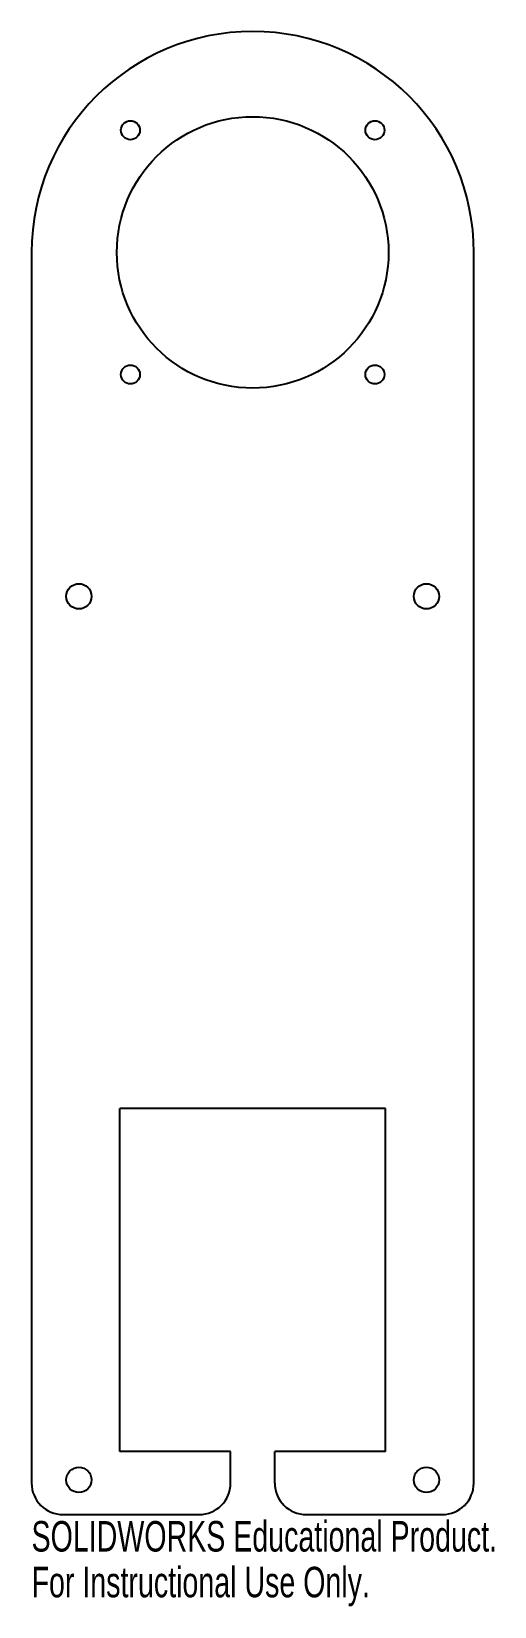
# Model space of a CAD drawing. Header units: millimetres. Extents: x -35 to 38, y -215 to 35.
import ezdxf

# ---------------------------------------------------------------- set-up
doc = ezdxf.new("R2010")
doc.units = ezdxf.units.MM
doc.styles.add('SLDTEXTSTYLE0', font='TXT', dxfattribs={"width": 0.7})

msp = doc.modelspace()

# ---------------------------------------------------------------- linework, layer by layer
at = {"color": 7, "linetype": 'Continuous', "lineweight": 25}
for p, q in [((-35, 0), (-35, -195)), ((35, -195), (35, 0)), ((21, -135.65), (-21, -135.65)), ((-21, -190), (-21, -135.65)), ((21, -190), (21, -135.65)), ((-3.5, -190), (-21, -190)), ((-3.5, -195), (-3.5, -190)), ((3.5, -195), (3.5, -190)), ((21, -190), (3.5, -190)), ((-30, -200), (-8.5, -200)), ((8.5, -200), (30, -200))]:
    msp.add_line(p, q, dxfattribs=at)
for centre, radius in [((0, 0), 21.5), ((-19.35, 19.35), 1.5), ((19.35, 19.35), 1.5), ((-19.35, -19.35), 1.5), ((19.35, -19.35), 1.5), ((-27.5, -54.5), 2), ((27.5, -54.5), 2), ((-27.5, -194.5), 2), ((27.5, -194.5), 2)]:
    msp.add_circle(centre, radius, dxfattribs=at)
for centre, radius, start, end in [((0, 0), 35, 0, 180), ((-30, -195), 5, 180, 270), ((-8.5, -195), 5, 270, 0), ((8.5, -195), 5, 180, 270), ((30, -195), 5, 270, 0)]:
    msp.add_arc(centre, radius, start, end, dxfattribs=at)

# ---------------------------------------------------------------- texts
at = {"color": 7, "linetype": 'Continuous', "char_height": 4.8336, "attachment_point": 1, "style": 'SLDTEXTSTYLE0'}
for s, insert in [('SOLIDWORKS Educational Product.', (-35, -201.02)), ('For Instructional Use Only.', (-35, -208.27))]:
    msp.add_mtext(s, dxfattribs=dict(at, insert=insert))

doc.saveas('drawing.dxf')
